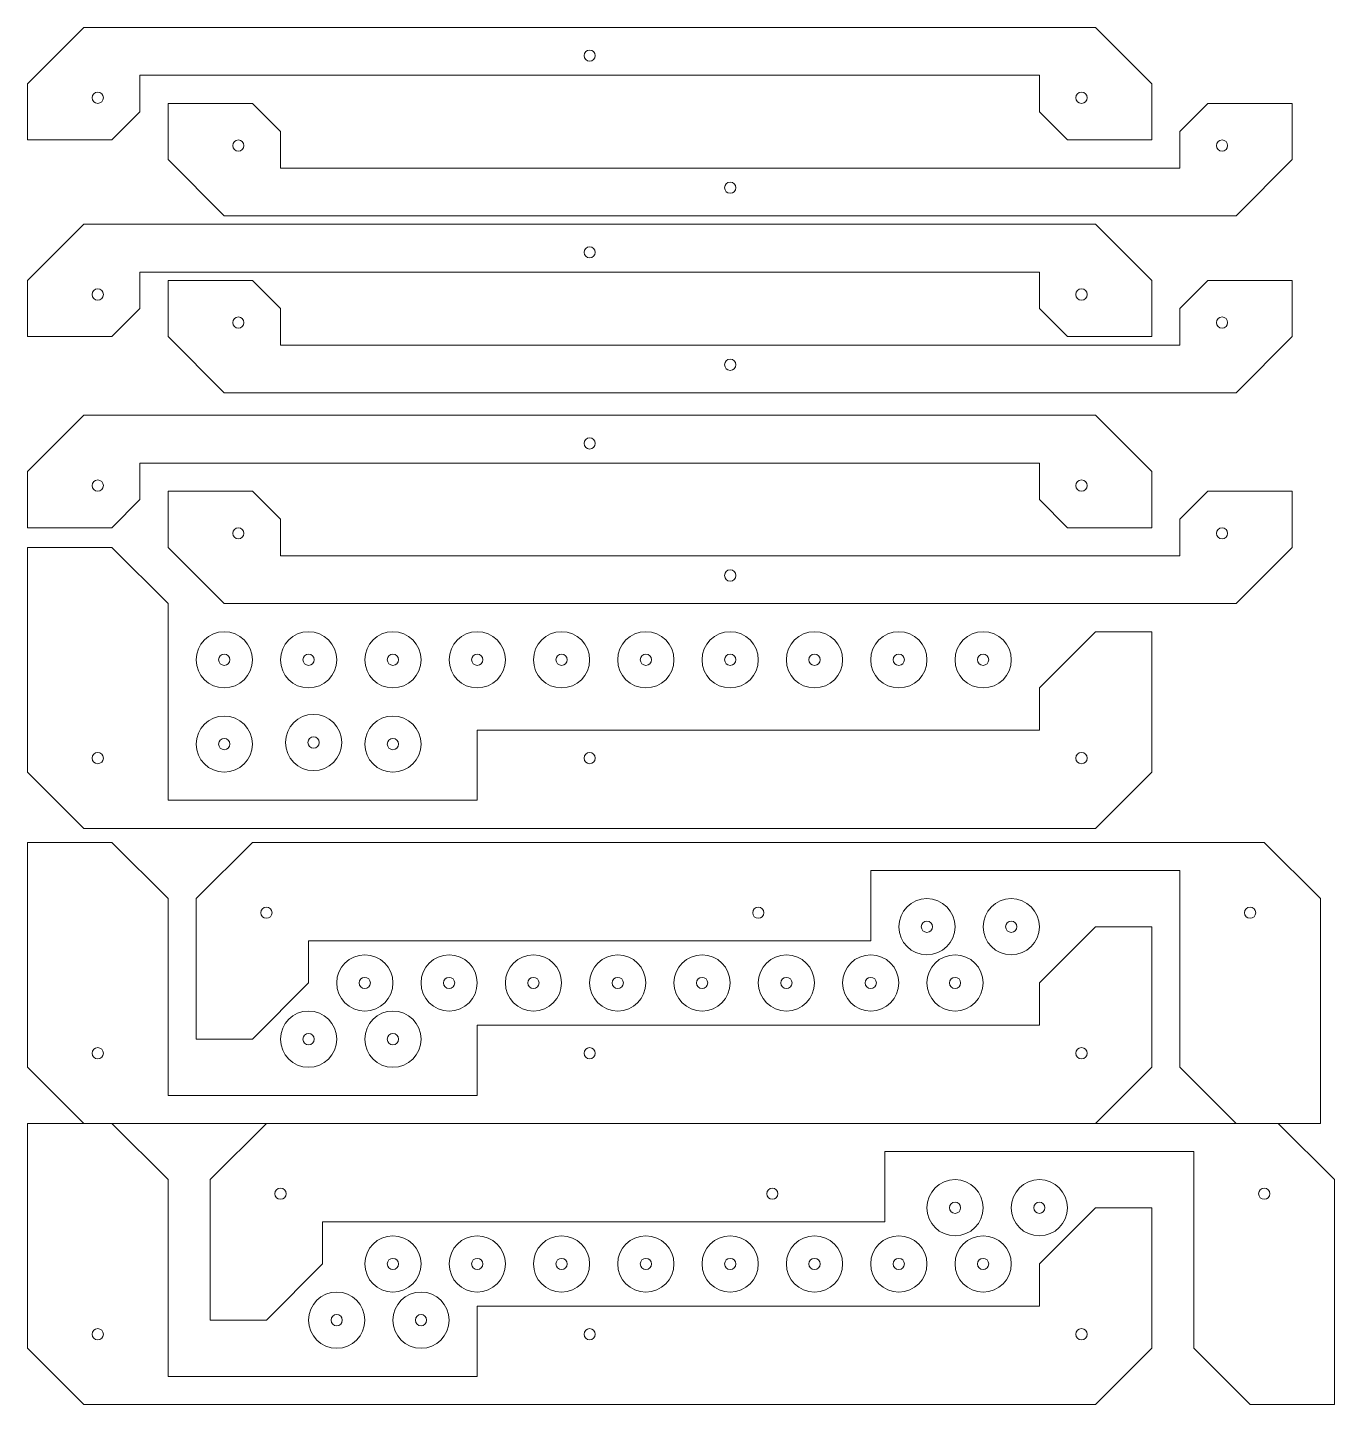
# Model space of a CAD drawing. Header units: millimetres. Extents: x 10 to 475, y 0 to 490.
import ezdxf

# ---------------------------------------------------------------- set-up
doc = ezdxf.new("R2010")
doc.units = ezdxf.units.MM
doc.layers.get('0').update_dxf_attribs({"lineweight": 25, "true_color": 0xffffff})

msp = doc.modelspace()

# ---------------------------------------------------------------- linework, layer by layer
at = {"color": 7, "linetype": 'Continuous', "lineweight": 15, "true_color": 0xffffff}
for p, q in [((10, 470), (30, 490)), ((30, 490), (390, 490)), ((390, 490), (410, 470)), ((50, 473), (50, 460)), ((370, 473), (50, 473)), ((370, 460), (370, 473)), ((10, 450), (10, 470)), ((410, 470), (410, 450)), ((60, 463), (90, 463)), ((60, 443), (60, 463)), ((100, 453), (90, 463)), ((430, 463), (420, 453)), ((430, 463), (460, 463)), ((460, 463), (460, 443)), ((40, 450), (50, 460)), ((370, 460), (380, 450)), ((100, 453), (100, 440)), ((420, 440), (420, 453)), ((40, 450), (10, 450)), ((410, 450), (380, 450)), ((80, 423), (60, 443)), ((460, 443), (440, 423)), ((100, 440), (420, 440)), ((440, 423), (80, 423)), ((10, 400), (30, 420)), ((30, 420), (390, 420)), ((390, 420), (410, 400)), ((50, 403), (50, 390)), ((370, 403), (50, 403)), ((370, 390), (370, 403)), ((10, 380), (10, 400)), ((60, 400), (90, 400)), ((60, 380), (60, 400)), ((100, 390), (90, 400)), ((410, 400), (410, 380)), ((430, 400), (420, 390)), ((430, 400), (460, 400)), ((460, 400), (460, 380)), ((40, 380), (50, 390)), ((100, 390), (100, 377)), ((370, 390), (380, 380)), ((420, 377), (420, 390)), ((40, 380), (10, 380)), ((80, 360), (60, 380)), ((410, 380), (380, 380)), ((460, 380), (440, 360)), ((100, 377), (420, 377)), ((440, 360), (80, 360)), ((10, 332), (30, 352)), ((30, 352), (390, 352)), ((390, 352), (410, 332)), ((50, 335), (50, 322)), ((370, 335), (50, 335)), ((370, 322), (370, 335)), ((10, 312), (10, 332)), ((410, 332), (410, 312)), ((60, 325), (90, 325)), ((60, 305), (60, 325)), ((100, 315), (90, 325)), ((430, 325), (420, 315)), ((430, 325), (460, 325)), ((460, 325), (460, 305)), ((40, 312), (50, 322)), ((370, 322), (380, 312)), ((100, 315), (100, 302)), ((420, 302), (420, 315)), ((40, 312), (10, 312)), ((410, 312), (380, 312)), ((40, 305), (10, 305)), ((10, 305), (10, 225)), ((40, 305), (60, 285)), ((80, 285), (60, 305)), ((460, 305), (440, 285)), ((100, 302), (420, 302)), ((60, 215), (60, 285)), ((440, 285), (80, 285)), ((370, 255), (390, 275)), ((410, 275), (390, 275)), ((410, 225), (410, 275)), ((370, 255), (370, 240)), ((170, 240), (370, 240)), ((170, 215), (170, 240)), ((10, 225), (30, 205)), ((390, 205), (410, 225)), ((60, 215), (170, 215)), ((30, 205), (390, 205)), ((40, 200), (10, 200)), ((10, 200), (10, 120)), ((40, 200), (60, 180)), ((90, 200), (70, 180)), ((450, 200), (90, 200)), ((470, 180), (450, 200)), ((310, 190), (310, 165)), ((420, 190), (310, 190)), ((420, 190), (420, 120)), ((60, 110), (60, 180)), ((70, 180), (70, 130)), ((470, 100), (470, 180)), ((370, 150), (390, 170)), ((410, 170), (390, 170)), ((410, 120), (410, 170)), ((110, 150), (110, 165)), ((310, 165), (110, 165)), ((110, 150), (90, 130)), ((370, 150), (370, 135)), ((170, 135), (370, 135)), ((170, 110), (170, 135)), ((70, 130), (90, 130)), ((10, 120), (30, 100)), ((390, 100), (410, 120)), ((440, 100), (420, 120)), ((60, 110), (170, 110)), ((40, 100), (10, 100)), ((10, 100), (10, 20)), ((30, 100), (390, 100)), ((40, 100), (60, 80)), ((95, 100), (75, 80)), ((455, 100), (95, 100)), ((440, 100), (470, 100)), ((475, 80), (455, 100)), ((315, 90), (315, 65)), ((425, 90), (315, 90)), ((425, 90), (425, 20)), ((60, 10), (60, 80)), ((75, 80), (75, 30)), ((475, 0), (475, 80)), ((370, 50), (390, 70)), ((410, 70), (390, 70)), ((410, 20), (410, 70)), ((115, 50), (115, 65)), ((315, 65), (115, 65)), ((115, 50), (95, 30)), ((370, 50), (370, 35)), ((170, 35), (370, 35)), ((170, 10), (170, 35)), ((75, 30), (95, 30)), ((10, 20), (30, 0)), ((390, 0), (410, 20)), ((445, 0), (425, 20)), ((60, 10), (170, 10)), ((30, 0), (390, 0)), ((445, 0), (475, 0))]:
    msp.add_line(p, q, dxfattribs=at)
for centre, radius in [((210, 480), 2), ((35, 465), 2), ((385, 465), 2), ((85, 448), 2), ((435, 448), 2), ((260, 433), 2), ((210, 410), 2), ((35, 395), 2), ((385, 395), 2), ((85, 385), 2), ((435, 385), 2), ((260, 370), 2), ((210, 342), 2), ((35, 327), 2), ((385, 327), 2), ((85, 310), 2), ((435, 310), 2), ((260, 295), 2), ((80, 265), 10), ((110, 265), 10), ((140, 265), 10), ((170, 265), 10), ((200, 265), 10), ((230, 265), 10), ((260, 265), 10), ((290, 265), 10), ((320, 265), 10), ((350, 265), 10), ((80, 265), 2), ((110, 265), 2), ((140, 265), 2), ((170, 265), 2), ((200, 265), 2), ((230, 265), 2), ((260, 265), 2), ((290, 265), 2), ((320, 265), 2), ((350, 265), 2), ((111.78, 235.57), 10), ((80, 235), 10), ((140, 235), 10), ((80, 235), 2), ((111.78, 235.57), 2), ((140, 235), 2), ((35, 230), 2), ((210, 230), 2), ((385, 230), 2), ((95, 175), 2), ((270, 175), 2), ((330, 170), 10), ((360, 170), 10), ((445, 175), 2), ((330, 170), 2), ((360, 170), 2), ((130, 150), 10), ((160, 150), 10), ((190, 150), 10), ((220, 150), 10), ((250, 150), 10), ((280, 150), 10), ((310, 150), 10), ((340, 150), 10), ((130, 150), 2), ((160, 150), 2), ((190, 150), 2), ((220, 150), 2), ((250, 150), 2), ((280, 150), 2), ((310, 150), 2), ((340, 150), 2), ((110, 130), 10), ((140, 130), 10), ((110, 130), 2), ((140, 130), 2), ((35, 125), 2), ((210, 125), 2), ((385, 125), 2), ((340, 70), 10), ((370, 70), 10), ((100, 75), 2), ((275, 75), 2), ((450, 75), 2), ((340, 70), 2), ((370, 70), 2), ((140, 50), 10), ((170, 50), 10), ((200, 50), 10), ((230, 50), 10), ((260, 50), 10), ((290, 50), 10), ((320, 50), 10), ((350, 50), 10), ((140, 50), 2), ((170, 50), 2), ((200, 50), 2), ((230, 50), 2), ((260, 50), 2), ((290, 50), 2), ((320, 50), 2), ((350, 50), 2), ((120, 30), 10), ((150, 30), 10), ((120, 30), 2), ((150, 30), 2), ((35, 25), 2), ((210, 25), 2), ((385, 25), 2)]:
    msp.add_circle(centre, radius, dxfattribs=at)

doc.saveas('drawing.dxf')
